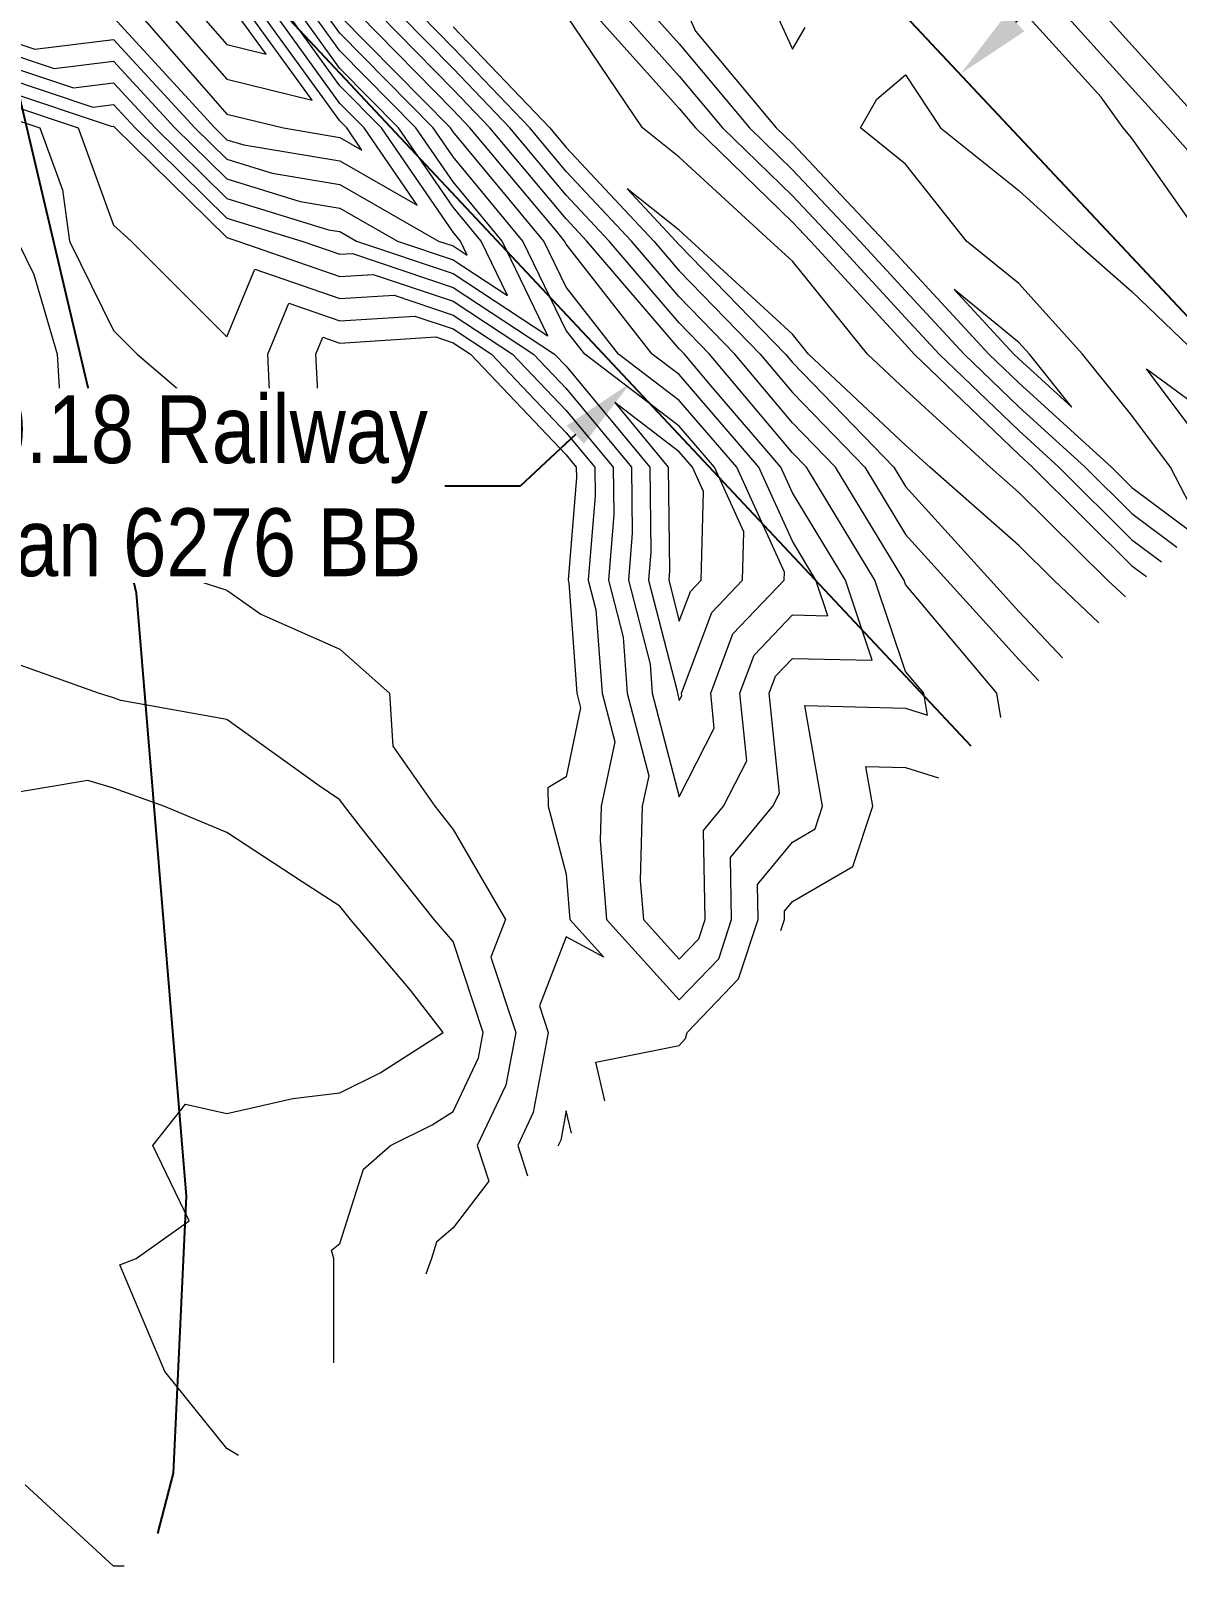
# Model space of a CAD drawing. Extents: x 634962 to 644935, y 5969185 to 5972988.
# Drawn here: x 644461.5 to 644537.5, y 5971263.9 to 5971366.5 of the extents above; entities that cross this region are included whole.
import ezdxf

# ---------------------------------------------------------------- set-up
doc = ezdxf.new("R2010")
doc.units = 0
doc.header["$LTSCALE"] = 5
doc.header["$PDSIZE"] = 0.5
doc.layers.get('Defpoints').update_dxf_attribs({"color": 9})
for name, color, linetype in [('AS-POWER-OH-ATCO PIPELINES', 241, 'foc-OHPOWER'), ('L-TITLEDB', 4, 'Continuous'), ('L-TITLEDB-T', 4, 'Continuous'), ('T-CREEK', 160, 'Continuous')]:
    doc.layers.add(name, color=color, linetype=linetype)
doc.layers.add('C-TOPO-MAJR', color=7, linetype='Continuous', lineweight=15, true_color=0xd3aa5f)
doc.layers.add('C-TOPO-MINR', color=7, linetype='Continuous', lineweight=13, true_color=0xe9d5af)
doc.styles.add('4.5', font='ARIALN.TTF', dxfattribs={"height": 4.5})
doc.styles.add('foc-LtypeFont', font='ARIALN.TTF', dxfattribs={"height": 7.35})
doc.linetypes.add('foc-OHPOWER', pattern='A,10,-1,["O/P",foc-LtypeFont,S=0.2,R=0,X=-0.5,Y=-0.75],-3.25', length=14.25)
doc.linetypes.add('foc-TOPO-flowdirection-NOLINE', pattern='A,0,[">",foc-LtypeFont,S=0.3,R=0,X=0,Y=-0.945],-20,[">",foc-LtypeFont,S=0.3,R=0,X=0,Y=-0.945],0', length=20)
doc.dimstyles.new('Compass 2 500', dxfattribs={"dimscale": 2.5, "dimtxt": 4.5, "dimasz": 2, "dimexe": 0.2, "dimexo": 0.0625, "dimgap": 0.5, "dimtad": 0, "dimtih": 1, "dimtoh": 1, "dimzin": 0, "dimdsep": 46, "dimtxsty": '4.5', "dimcen": 0.1, "dimse1": 1, "dimse2": 1, "dimclrd": 256, "dimclrt": 256, "dimaunit": 1, "dimadec": 4, "dimazin": 0, "dimtfac": 0.06, "dimtofl": 0, "dimtmove": 0, "dimatfit": 1, "dimfxl": 0.2, "dimtolj": 1, "dimtzin": 0, "dimlwd": -1, "dimarcsym": 0})

# ---------------------------------------------------------------- blocks, each defined once
blk = doc.blocks.new('*D471')
at = {"layer": 'Defpoints', "color": 0, "transparency": 16777216}
for p in [(644501.25, 5971343.19), (644597.49, 5971284.4), (644575.6, 5971263.88)]:
    blk.add_point(p, dxfattribs=at)
at = {"layer": 'L-TITLEDB-T', "transparency": 16777216}
for p, q in [((644526.79, 5971367.13), (644530.43, 5971370.55)), ((644497.6, 5971339.77), (644493.95, 5971336.35)), ((644493.95, 5971336.35), (644488.95, 5971336.35))]:
    blk.add_line(p, q, dxfattribs=at)
for points in [[(644526.22, 5971367.73), (644527.36, 5971366.52), (644523.14, 5971363.71)], [(644497.03, 5971340.37), (644498.17, 5971339.16), (644501.25, 5971343.19)]]:
    blk.add_solid(points, dxfattribs=at)
at = {"layer": 'L-TITLEDB-T', "transparency": 16777216, "insert": (644471.64, 5971336.35), "char_height": 4.5, "attachment_point": 5, "style": '4.5', "bg_fill": 3, "box_fill_scale": 1.1, "bg_fill_color": 256, "bg_fill_true_color": 13158600, "bg_fill_transparency": 0}
blk.add_mtext('\\A1;30.18 Railway\\PPlan 6276 BB', dxfattribs=at)

msp = doc.modelspace()

# ---------------------------------------------------------------- linework, layer by layer
at = {"layer": 'AS-POWER-OH-ATCO PIPELINES', "ltscale": 0.5, "flags": 128}
msp.add_lwpolyline([(644183.888, 5971725.162), (644545.356, 5971339.953)], dxfattribs=at)
at = {"layer": 'C-TOPO-MAJR', "lineweight": 15, "flags": 128}
for points, elevation in [([(644459.502, 5971362.686), (644466.904, 5971360.205), (644467, 5971360.217), (644467.099, 5971360.108), (644474.498, 5971352.838), (644475.237, 5971352.61), (644481.996, 5971350.258), (644484.208, 5971350.399), (644489.494, 5971348.621), (644494.83, 5971345.112), (644496.992, 5971342.833), (644501.321, 5971337.614), (644501.374, 5971333.233), (644501.125, 5971330.116), (644502.56, 5971324.549), (644502.699, 5971322.618), (644504.49, 5971315.758), (644506.81, 5971320.299), (644506.571, 5971322.618), (644508.046, 5971326.561), (644511.438, 5971330.116), (644511.453, 5971330.652), (644508.294, 5971337.614), (644508.294, 5971337.614), (644504.49, 5971342.045), (644500.462, 5971345.112), (644496.992, 5971349.54), (644495.507, 5971352.61), (644489.494, 5971359.859), (644489.323, 5971360.108), (644481.996, 5971367.548)], 703.82), ([(644467, 5971367.426), (644473.705, 5971360.108), (644474.498, 5971359.329), (644475.623, 5971358.984), (644481.996, 5971357.922), (644487.117, 5971354.988), (644483.599, 5971360.108), (644483.599, 5971360.108), (644481.996, 5971361.736), (644477.742, 5971367.607)], 701.82), ([(644534.053, 5971329.005), (644532.876, 5971330.116), (644526.985, 5971335.938), (644525.085, 5971337.614), (644519.487, 5971342.735), (644516.955, 5971345.112), (644511.988, 5971351.28), (644510.542, 5971352.61), (644504.49, 5971358.174), (644502.042, 5971360.108), (644496.992, 5971367.607)], 705.819), ([(644510.959, 5971367.607), (644511.988, 5971365.324), (644512.822, 5971366.773)], 703.82), ([(644489.494, 5971366.812), (644495.902, 5971360.108), (644496.992, 5971358.806), (644502.791, 5971352.61), (644504.49, 5971350.628), (644509.852, 5971345.112), (644511.988, 5971342.563), (644516.778, 5971337.614), (644519.487, 5971333.147), (644522.226, 5971330.116), (644526.985, 5971324.852), (644528.316, 5971323.449)], 705.819), ([(644481.601, 5971278.204), (644481.601, 5971285.128), (644481.44, 5971285.684), (644481.996, 5971286.128), (644483.568, 5971291.054), (644485.358, 5971292.626), (644488.116, 5971294.005), (644489.494, 5971294.889), (644491.176, 5971298.443), (644491.49, 5971300.124), (644489.494, 5971306.155), (644488.244, 5971307.622), (644483.36, 5971313.756), (644482.296, 5971315.12), (644481.996, 5971315.549), (644480.632, 5971316.484), (644474.498, 5971320.887), (644467.469, 5971322.149), (644467, 5971322.318), (644465.999, 5971322.618), (644459.502, 5971324.939)], 705.819)]:
    msp.add_lwpolyline(points, dxfattribs=dict(at, elevation=elevation))
at = {"layer": 'C-TOPO-MAJR', "lineweight": 15, "elevation": 703.82, "flags": 128}
msp.add_lwpolyline([(644527.69, 5971345.112), (644526.985, 5971345.891), (644522.7, 5971349.397), (644526.655, 5971345.112), (644526.985, 5971344.795), (644530.513, 5971341.584), (644527.69, 5971345.112)], close=True, dxfattribs=at)
at = {"layer": 'C-TOPO-MINR', "lineweight": 13, "flags": 128}
for points, elevation in [([(644459.502, 5971366.094), (644461.777, 5971365.332), (644467, 5971365.984), (644472.384, 5971360.108), (644474.498, 5971358.031), (644477.497, 5971357.109), (644481.996, 5971356.359), (644488.54, 5971352.61), (644489.494, 5971352.289), (644490.431, 5971351.673), (644489.978, 5971352.61), (644489.978, 5971352.61), (644489.494, 5971353.194), (644484.744, 5971360.108), (644481.996, 5971362.898), (644478.584, 5971367.607)], 702.22), ([(644459.502, 5971365.242), (644463.059, 5971364.05), (644467, 5971364.542), (644471.063, 5971360.108), (644474.498, 5971356.733), (644479.372, 5971355.235), (644481.996, 5971354.797), (644485.813, 5971352.61), (644489.494, 5971351.372), (644493.109, 5971348.995), (644491.36, 5971352.61), (644491.36, 5971352.61), (644489.494, 5971354.86), (644485.888, 5971360.108), (644481.996, 5971364.061), (644479.427, 5971367.607)], 702.62), ([(644459.502, 5971364.39), (644464.34, 5971362.768), (644467, 5971363.101), (644469.742, 5971360.108), (644474.498, 5971355.434), (644481.246, 5971353.36), (644481.996, 5971353.235), (644483.087, 5971352.61), (644489.494, 5971350.455), (644495.787, 5971346.317), (644492.742, 5971352.61), (644492.742, 5971352.61), (644489.494, 5971356.526), (644487.033, 5971360.108), (644481.996, 5971365.223), (644480.269, 5971367.607)], 703.02), ([(644459.502, 5971363.538), (644465.622, 5971361.486), (644467, 5971361.659), (644468.42, 5971360.108), (644474.498, 5971354.136), (644479.462, 5971352.61), (644481.996, 5971351.728), (644482.825, 5971351.781), (644489.494, 5971349.538), (644496.225, 5971345.112), (644496.992, 5971344.304), (644502.54, 5971337.614), (644502.608, 5971331.998), (644502.458, 5971330.116), (644504.356, 5971322.753), (644504.365, 5971322.618), (644504.49, 5971322.14), (644504.652, 5971322.456), (644504.636, 5971322.618), (644506.638, 5971327.969), (644508.687, 5971330.116), (644508.775, 5971333.33), (644506.831, 5971337.614), (644506.831, 5971337.614), (644504.49, 5971340.341), (644498.223, 5971345.112), (644496.992, 5971346.683), (644494.124, 5971352.61), (644489.494, 5971358.192), (644488.178, 5971360.108), (644481.996, 5971366.386), (644481.112, 5971367.607)], 703.42), ([(644459.502, 5971361.834), (644464.649, 5971360.108), (644467, 5971353.657), (644468.154, 5971352.61), (644474.498, 5971346.266), (644476.358, 5971350.75), (644481.996, 5971348.788), (644485.59, 5971349.017), (644489.494, 5971347.703), (644493.435, 5971345.112), (644496.992, 5971341.363), (644500.101, 5971337.614), (644500.14, 5971334.467), (644499.792, 5971330.116), (644500.764, 5971326.345), (644501.033, 5971322.618), (644502.461, 5971317.15), (644502.036, 5971315.12), (644501.903, 5971310.21), (644502.113, 5971307.622), (644504.49, 5971304.987), (644505.779, 5971306.334), (644506.201, 5971307.622), (644506.097, 5971313.513), (644507.424, 5971315.12), (644508.968, 5971318.141), (644508.506, 5971322.618), (644509.454, 5971325.153), (644511.988, 5971327.809), (644514.341, 5971327.764), (644513.546, 5971330.116), (644513.546, 5971330.116), (644511.988, 5971332.696), (644509.757, 5971337.614), (644504.49, 5971343.749), (644502.7, 5971345.112), (644496.992, 5971352.396), (644496.889, 5971352.61), (644496.385, 5971353.218), (644490.617, 5971360.108), (644489.494, 5971361.283), (644483.285, 5971367.607)], 704.219), ([(644459.502, 5971360.982), (644462.107, 5971360.108), (644463.601, 5971356.009), (644464.07, 5971352.61), (644467, 5971346.682), (644468.57, 5971345.112), (644474.498, 5971340.014), (644477.363, 5971342.248), (644477.21, 5971345.112), (644478.613, 5971348.495), (644481.996, 5971347.318), (644486.972, 5971347.635), (644489.494, 5971346.786), (644492.04, 5971345.112), (644496.992, 5971339.893), (644498.882, 5971337.614), (644498.905, 5971335.701), (644498.459, 5971330.116), (644498.968, 5971328.141), (644499.367, 5971322.618), (644500.206, 5971319.405), (644499.31, 5971315.12), (644499.248, 5971312.864), (644499.675, 5971307.622), (644504.49, 5971302.285), (644507.1, 5971305.013), (644507.954, 5971307.622), (644507.883, 5971311.728), (644510.684, 5971315.12), (644511.125, 5971315.983), (644510.441, 5971322.618), (644510.862, 5971323.745), (644511.988, 5971324.925), (644517.281, 5971324.823), (644515.494, 5971330.116), (644515.494, 5971330.116), (644511.988, 5971335.921), (644511.22, 5971337.614), (644506.559, 5971343.043), (644504.826, 5971345.112), (644504.49, 5971345.457), (644498.359, 5971352.61), (644496.992, 5971354.071), (644491.939, 5971360.108), (644489.494, 5971362.665), (644484.643, 5971367.607)], 704.619), ([(644468.761, 5971367.607), (644474.498, 5971361.031), (644478.247, 5971360.108), (644481.996, 5971359.484), (644483.459, 5971358.645), (644482.454, 5971360.108), (644482.454, 5971360.108), (644481.996, 5971360.573), (644476.899, 5971367.607)], 701.42), ([(644470.774, 5971367.607), (644474.498, 5971363.338), (644480.16, 5971361.945), (644476.057, 5971367.607)], 701.02), ([(644472.787, 5971367.607), (644474.498, 5971365.646), (644477.099, 5971365.005), (644475.214, 5971367.607)], 700.62), ([(644499.562, 5971295.599), (644498.956, 5971298.16), (644504.49, 5971299.267), (644504.893, 5971299.721), (644505.008, 5971300.124), (644508.421, 5971303.691), (644509.708, 5971307.622), (644509.668, 5971309.943), (644511.988, 5971312.752), (644513.488, 5971313.62), (644513.988, 5971315.12), (644512.799, 5971321.807), (644519.487, 5971321.631), (644520.929, 5971321.176), (644520.696, 5971322.618), (644519.487, 5971324.06), (644517.442, 5971330.116), (644514.324, 5971335.279), (644512.908, 5971337.614), (644511.988, 5971338.564), (644506.501, 5971345.112), (644504.49, 5971347.181), (644499.836, 5971352.61), (644496.992, 5971355.649), (644493.26, 5971360.108), (644489.494, 5971364.048), (644486, 5971367.607)], 705.019), ([(644525.794, 5971321.006), (644525.534, 5971322.618), (644519.487, 5971329.828), (644519.389, 5971330.116), (644519.241, 5971330.362), (644514.843, 5971337.614), (644511.988, 5971340.563), (644508.177, 5971345.112), (644504.49, 5971348.904), (644501.314, 5971352.61), (644496.992, 5971357.228), (644494.581, 5971360.108), (644489.494, 5971365.43), (644487.357, 5971367.607)], 705.419), ([(644498.915, 5971367.607), (644504.49, 5971361.394), (644505.562, 5971360.108), (644511.988, 5971353.867), (644513.177, 5971352.61), (644519.487, 5971345.737), (644520.063, 5971345.112), (644526.985, 5971338.447), (644527.9, 5971337.614), (644534.483, 5971331.07), (644535.444, 5971330.353)], 705.419), ([(644500.838, 5971367.607), (644504.49, 5971363.536), (644507.347, 5971360.108), (644511.988, 5971355.601), (644514.816, 5971352.61), (644519.487, 5971347.522), (644521.711, 5971345.112), (644526.985, 5971340.034), (644529.644, 5971337.614), (644534.483, 5971332.803), (644536.456, 5971331.332)], 705.019), ([(644502.76, 5971367.607), (644504.49, 5971365.679), (644509.132, 5971360.108), (644511.988, 5971357.335), (644516.455, 5971352.61), (644519.487, 5971349.308), (644523.359, 5971345.112), (644526.985, 5971341.621), (644531.388, 5971337.614), (644534.483, 5971334.537), (644537.467, 5971332.312)], 704.619), ([(644505.079, 5971367.607), (644505.562, 5971366.535), (644510.917, 5971360.108), (644511.988, 5971359.068), (644518.093, 5971352.61), (644519.487, 5971351.093), (644525.007, 5971345.112), (644526.985, 5971343.208), (644533.131, 5971337.614), (644534.483, 5971336.271), (644538.478, 5971333.291)], 704.219), ([(644548.232, 5971342.738), (644545.95, 5971345.112), (644541.981, 5971349.713), (644539.269, 5971352.61), (644534.483, 5971359.427), (644533.906, 5971360.108), (644532.438, 5971362.153), (644527.502, 5971367.607)], 704.219), ([(644550.577, 5971345.009), (644550.487, 5971345.112), (644549.479, 5971346.244), (644543.507, 5971352.61), (644541.981, 5971354.301), (644536.874, 5971360.108), (644534.483, 5971362.751), (644530.087, 5971367.607)], 704.619), ([(644551.931, 5971346.321), (644549.479, 5971349.073), (644546.161, 5971352.61), (644541.981, 5971357.241), (644539.46, 5971360.108), (644534.483, 5971365.607), (644532.673, 5971367.607)], 705.019), ([(644539.006, 5971333.802), (644537.037, 5971337.614), (644534.483, 5971341.032), (644531.219, 5971345.112), (644526.985, 5971349.786), (644523.533, 5971352.61), (644519.487, 5971357.709), (644516.488, 5971360.108), (644517.582, 5971362.013), (644519.487, 5971363.637), (644521.794, 5971360.108), (644526.985, 5971355.956), (644530.67, 5971352.61), (644534.483, 5971349.253), (644538.818, 5971345.112), (644541.981, 5971342.785), (644545.117, 5971339.721)], 704.219), ([(644532.291, 5971327.298), (644529.305, 5971330.116), (644526.985, 5971332.41), (644521.086, 5971337.614), (644519.487, 5971339.077), (644513.06, 5971345.112), (644511.988, 5971346.443), (644505.28, 5971352.61), (644504.49, 5971353.336), (644501.029, 5971356.072), (644504.269, 5971352.61), (644504.49, 5971352.352), (644511.528, 5971345.112), (644511.988, 5971344.562), (644518.713, 5971337.614), (644519.487, 5971336.338), (644525.11, 5971330.116), (644526.985, 5971328.042), (644529.895, 5971324.978)], 706.219), ([(644460.623, 5971352.61), (644461.718, 5971350.395), (644463.251, 5971345.112), (644463.51, 5971341.105), (644460.251, 5971337.614), (644467, 5971334.915), (644470.163, 5971334.451), (644474.498, 5971334.664), (644477.893, 5971334.219), (644479.112, 5971337.614), (644480.733, 5971338.878), (644480.401, 5971345.112), (644480.869, 5971346.24), (644481.996, 5971345.847), (644488.354, 5971346.253), (644489.494, 5971345.869), (644490.645, 5971345.112), (644496.992, 5971338.423), (644497.663, 5971337.614), (644497.671, 5971336.935), (644497.126, 5971330.116), (644497.172, 5971329.937), (644497.7, 5971322.618), (644497.951, 5971321.66), (644496.992, 5971317.076), (644495.777, 5971316.336), (644495.809, 5971315.12), (644496.992, 5971310.621), (644497.236, 5971307.622), (644499.491, 5971305.123), (644496.992, 5971306.469), (644495.218, 5971301.898), (644495.806, 5971300.124), (644494.811, 5971294.807), (644493.779, 5971292.626), (644494.423, 5971290.622)], 705.019), ([(644541.203, 5971335.93), (644540.333, 5971337.614), (644535.46, 5971344.135), (644541.981, 5971339.338), (644543.345, 5971338.005)], 704.619), ([(644459.502, 5971331.835), (644465.667, 5971331.449), (644467, 5971330.916), (644472.453, 5971330.116), (644474.498, 5971329.455), (644476.748, 5971327.867), (644481.996, 5971325.533), (644485.276, 5971322.618), (644485.495, 5971319.119), (644488.295, 5971315.12), (644489.494, 5971313.582), (644492.963, 5971307.622), (644491.993, 5971305.123), (644493.648, 5971300.124), (644492.993, 5971296.625), (644491.101, 5971292.626), (644491.862, 5971290.258), (644489.494, 5971287.172), (644488.406, 5971286.216), (644488.059, 5971285.128), (644487.686, 5971284.097)], 705.419), ([(644511.224, 5971306.895), (644511.462, 5971307.622), (644511.453, 5971308.157), (644511.988, 5971308.806), (644515.987, 5971311.121), (644517.32, 5971315.12), (644516.852, 5971317.754), (644519.487, 5971317.685), (644521.657, 5971316.999)], 705.419), ([(644475.267, 5971272.069), (644474.498, 5971272.53), (644470.386, 5971277.63), (644467.415, 5971284.712), (644468.496, 5971285.128), (644471.998, 5971287.628), (644469.608, 5971292.626), (644471.755, 5971295.369), (644474.498, 5971294.748), (644478.882, 5971295.74), (644481.996, 5971296.116), (644484.668, 5971297.452), (644488.833, 5971300.124), (644486.683, 5971302.935), (644482.691, 5971307.622), (644481.996, 5971308.494), (644479.497, 5971310.121), (644474.498, 5971313.376), (644470.332, 5971315.12), (644467, 5971316.319), (644465.286, 5971316.834), (644459.502, 5971315.87)], 706.219), ([(644497.343, 5971293.45), (644496.992, 5971294.934), (644496.629, 5971292.989), (644496.457, 5971292.626), (644496.465, 5971292.6)], 704.619), ([(644467.693, 5971264.733), (644467, 5971264.733), (644461.131, 5971270.132)], 706.619)]:
    msp.add_lwpolyline(points, dxfattribs=dict(at, elevation=elevation))
at = {"layer": 'C-TOPO-MINR', "lineweight": 13, "elevation": 703.02, "flags": 128}
msp.add_lwpolyline([(644505.368, 5971337.614), (644504.49, 5971338.637), (644500.206, 5971341.899), (644503.759, 5971337.614), (644503.842, 5971330.764), (644503.791, 5971330.116), (644504.49, 5971327.401), (644505.23, 5971329.377), (644505.935, 5971330.116), (644506.097, 5971336.008), (644505.368, 5971337.614)], close=True, dxfattribs=at)
at = {"layer": 'L-TITLEDB'}
for points in [[(644183.888, 5971725.162), (644545.356, 5971339.953)], [(644545.356, 5971339.953), (644183.888, 5971725.162)], [(644523.827, 5971319.101), (644370.577, 5971482.575), (644360.315, 5971493.508), (644332.449, 5971523.196), (644310.53, 5971522.466), (644309.776, 5971547.349), (644308.167, 5971549.064), (644297.739, 5971560.173), (644161.676, 5971705.072)]]:
    msp.add_lwpolyline(points, dxfattribs=at)
at = {"layer": 'T-CREEK', "ltscale": 0.4, "flags": 128}
msp.add_lwpolyline([(644469.925, 5971266.895), (644470.965, 5971270.893), (644471.829, 5971289.262), (644468.526, 5971329.262), (644456.469, 5971380.37), (644481.863, 5971396.213), (644551.556, 5971429.982), (644601.192, 5971441.555), (644615.321, 5971448.043), (644627.582, 5971456.425), (644635.805, 5971468.583), (644663.003, 5971563.214), (644670.162, 5971576.584), (644709.658, 5971621.547), (644744.328, 5971667.689), (644757.61, 5971694.924), (644786.327, 5971785.972), (644810.838, 5971844.003), (644816.127, 5971852.903)], dxfattribs=at)
at = {"layer": 'T-CREEK', "linetype": 'foc-TOPO-flowdirection-NOLINE', "ltscale": 0.4, "flags": 128}
msp.add_lwpolyline([(644469.925, 5971266.895), (644470.965, 5971270.893), (644471.829, 5971289.262), (644468.526, 5971329.262), (644456.469, 5971380.37), (644481.863, 5971396.213), (644551.556, 5971429.982), (644601.192, 5971441.555), (644615.321, 5971448.043), (644627.582, 5971456.425), (644635.805, 5971468.583), (644663.003, 5971563.214), (644670.162, 5971576.584), (644709.658, 5971621.547), (644744.328, 5971667.689), (644757.61, 5971694.924), (644786.327, 5971785.972), (644810.838, 5971844.003), (644816.127, 5971852.903)], dxfattribs=at)

# ---------------------------------------------------------------- next in the draw order: dimensions: what is measured, and where the dimension line sits
at = {"layer": 'L-TITLEDB-T', "color": 6}
dim = msp.add_linear_dim(base=(644501.249, 5971343.186), p1=(644597.489, 5971284.396), p2=(644575.6, 5971263.875), angle=223.15124, text='30.18 Railway\\PPlan 6276 BB', dimstyle='Compass 2 500', override={"dimtfill": 1}, dxfattribs=at)
dim.commit()
dim.dimension.update_dxf_attribs({"geometry": '*D471', "text_midpoint": (644471.64, 5971336.347), "dimtype": 161})

doc.saveas('drawing.dxf')
